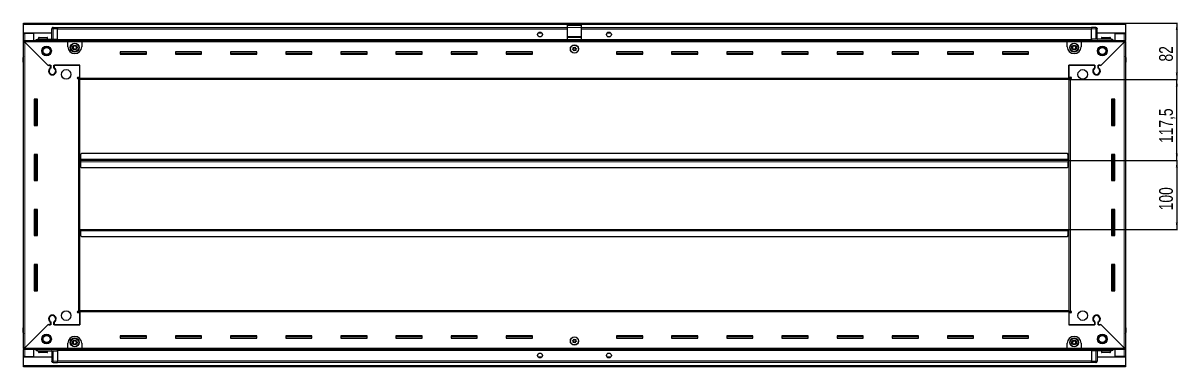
# Model space of a CAD drawing. Header units: millimetres. Extents: x 1132 to 6283, y -242 to 1882.
# Drawn here: x 4607 to 6283, y 1198 to 1697 of the extents above; entities that cross this region are included whole.
import ezdxf

# ---------------------------------------------------------------- set-up
doc = ezdxf.new("R2010")
doc.units = ezdxf.units.MM
doc.layers.add('FORMAT', color=7, linetype='Continuous')
doc.styles.add('SLDTEXTSTYLE0', font='TXT', dxfattribs={"width": 0.75})
doc.dimstyles.new('SLDDIMSTYLE0', dxfattribs={"dimtxt": 20, "dimasz": 10, "dimexe": 0, "dimexo": 0.0625, "dimgap": 5, "dimtad": 2, "dimdec": 1, "dimrnd": 1e-09, "dimzin": 12, "dimdsep": 46, "dimtxsty": 'SLDTEXTSTYLE0', "dimsah": 1, "dimcen": 0.09, "dimadec": 0, "dimazin": 3, "dimtfac": 1, "dimtofl": 0, "dimtmove": 0, "dimatfit": 3, "dimfxl": 0, "dimfrac": 2, "dimtolj": 1, "dimtzin": 12, "dimarcsym": 0})

# ---------------------------------------------------------------- blocks, each defined once
blk = doc.blocks.new('_D_6')
at = {"layer": 'FORMAT'}
for p, q in [((6206.7, 1696.6), (6282.2, 1696.6)), ((6281.2, 1696.6), (6281.2, 1614.6)), ((6124.7, 1614.6), (6282.2, 1614.6))]:
    blk.add_line(p, q, dxfattribs=at)
for points in [[(6281.2, 1696.6), (6279.6, 1686.6), (6282.7, 1686.6)], [(6281.2, 1614.6), (6282.7, 1624.6), (6279.6, 1624.6)]]:
    blk.add_solid(points, dxfattribs=at)
at = {"layer": 'FORMAT', "insert": (6255.4, 1640.8), "char_height": 20, "attachment_point": 1, "rotation": 90, "style": 'SLDTEXTSTYLE0'}
blk.add_mtext('82', dxfattribs=at)
blk = doc.blocks.new('_D_7')
at = {"layer": 'FORMAT'}
for p, q in [((6124.7, 1614.6), (6282.2, 1614.6)), ((6281.2, 1497.1), (6281.2, 1614.6)), ((6123.7, 1497.1), (6282.2, 1497.1))]:
    blk.add_line(p, q, dxfattribs=at)
for points in [[(6281.2, 1614.6), (6279.6, 1604.6), (6282.7, 1604.6)], [(6281.2, 1497.1), (6282.7, 1507.1), (6279.6, 1507.1)]]:
    blk.add_solid(points, dxfattribs=at)
at = {"layer": 'FORMAT', "insert": (6255.4, 1522.6), "char_height": 20, "attachment_point": 1, "rotation": 90, "style": 'SLDTEXTSTYLE0'}
blk.add_mtext('117,5', dxfattribs=at)
blk = doc.blocks.new('_D_8')
at = {"layer": 'FORMAT'}
for p, q in [((6123.7, 1497.1), (6282.2, 1497.1)), ((6281.2, 1497.1), (6281.2, 1397.1)), ((6123.7, 1397.1), (6282.2, 1397.1))]:
    blk.add_line(p, q, dxfattribs=at)
for points in [[(6281.2, 1497.1), (6279.6, 1487.1), (6282.7, 1487.1)], [(6281.2, 1397.1), (6282.7, 1407.1), (6279.6, 1407.1)]]:
    blk.add_solid(points, dxfattribs=at)
at = {"layer": 'FORMAT', "insert": (6255.4, 1424.9), "char_height": 20, "attachment_point": 1, "rotation": 90, "style": 'SLDTEXTSTYLE0'}
blk.add_mtext('100', dxfattribs=at)

msp = doc.modelspace()

# ---------------------------------------------------------------- linework, layer by layer
at = {"color": 7, "linetype": 'Continuous', "lineweight": 25}
for p, q in [((4607.67, 1694.5), (4607.67, 1696.6)), ((4607.67, 1696.6), (6206.67, 1696.6)), ((4607.67, 1682.1), (4607.67, 1694.5)), ((5397.17, 1693.6), (5417.17, 1693.6)), ((5397.17, 1690.34), (5397.17, 1693.6)), ((5417.17, 1690.34), (5417.17, 1693.6)), ((6206.67, 1696.6), (6206.67, 1694.5)), ((6206.67, 1694.5), (6206.67, 1682.1)), ((4648.67, 1682.1), (4607.67, 1682.1)), ((4607.67, 1681.6), (4607.67, 1682.1)), ((4607.67, 1681.6), (4609.77, 1681.6)), ((4607.67, 1671.35), (4607.67, 1681.6)), ((4609.17, 1681.6), (4609.17, 1682.1)), ((4622.67, 1681.6), (4609.77, 1681.6)), ((4622.67, 1671.35), (4622.67, 1681.6)), ((4630.47, 1675.8), (4641.87, 1675.8)), ((4648.67, 1673.1), (4648.67, 1688.1)), ((4649.34, 1689.6), (4649.34, 1689.6)), ((4650.67, 1690.1), (4657.17, 1690.1)), ((4650.67, 1690.1), (4657.17, 1690.1)), ((4657.17, 1690.1), (4657.17, 1690.1)), ((4657.17, 1690.1), (4657.17, 1690.1)), ((4657.17, 1690.1), (4657.17, 1688.1)), ((5397.17, 1689.95), (4657.17, 1689.95)), ((4657.17, 1673.1), (4657.17, 1688.1)), ((5360.04, 1682.1), (5354.29, 1682.1)), ((5397.17, 1677.19), (5397.17, 1690.34)), ((5397.17, 1676.1), (5397.17, 1677.19)), ((5397.17, 1676.1), (5417.17, 1676.1)), ((5397.17, 1672.6), (5397.17, 1676.1)), ((5417.17, 1677.19), (5417.17, 1690.34)), ((6157.17, 1689.95), (5417.17, 1689.95)), ((5417.17, 1676.1), (5417.17, 1677.19)), ((5417.17, 1672.6), (5417.17, 1676.1)), ((5460.04, 1682.1), (5454.29, 1682.1)), ((6157.17, 1690.1), (6157.17, 1690.1)), ((6163.67, 1690.1), (6157.17, 1690.1)), ((6163.67, 1690.1), (6157.17, 1690.1)), ((6157.17, 1690.1), (6157.17, 1688.1)), ((6157.17, 1673.1), (6157.17, 1688.1)), ((6165.67, 1688.1), (6165.67, 1688.1)), ((6165.67, 1673.1), (6165.67, 1688.1)), ((6206.67, 1682.1), (6165.67, 1682.1)), ((6172.47, 1675.8), (6183.87, 1675.8)), ((6191.67, 1671.35), (6191.67, 1681.6)), ((6191.67, 1681.6), (6204.57, 1681.6)), ((6204.57, 1681.6), (6206.67, 1681.6)), ((6205.17, 1681.6), (6205.17, 1682.1)), ((6206.67, 1681.6), (6206.67, 1682.1)), ((6206.67, 1681.6), (6206.67, 1671.35)), ((4607.67, 1669.85), (4607.67, 1671.35)), ((4607.67, 1671.35), (4608.67, 1671.35)), ((4607.67, 1669.35), (4607.67, 1669.85)), ((4607.67, 1669.85), (4608.67, 1669.85)), ((4607.67, 1224.85), (4607.67, 1669.35)), ((4609.17, 1669.35), (4607.67, 1669.35)), ((4608.67, 1669.85), (4608.67, 1671.35)), ((4608.67, 1671.35), (4672.17, 1671.35)), ((4609.27, 1669.25), (4643.17, 1635.35)), ((4643.87, 1634.65), (4609.77, 1668.75)), ((4628.17, 1673.1), (4657.17, 1673.1)), ((4629.67, 1675), (4629.67, 1673.1)), ((4642.67, 1673.1), (4642.67, 1675)), ((4657.09, 1671.35), (4657.17, 1673.07)), ((4657.17, 1673.1), (4657.17, 1672.6)), ((4657.17, 1671.95), (6157.17, 1671.95)), ((4672.17, 1669.25), (4672.17, 1671.35)), ((4672.17, 1671.35), (4692.17, 1671.35)), ((4672.17, 1669.85), (4692.17, 1669.85)), ((4672.17, 1662.35), (4672.17, 1669.25)), ((4692.17, 1671.35), (4692.17, 1669.25)), ((4692.17, 1671.35), (6122.17, 1671.35)), ((4692.17, 1669.25), (4692.17, 1662.35)), ((5397.17, 1672.6), (5417.17, 1672.6)), ((5401.17, 1672.6), (5401.17, 1671.95)), ((5403.67, 1671.95), (5403.67, 1672.6)), ((5410.67, 1671.95), (5410.67, 1672.6)), ((5413.17, 1671.95), (5413.17, 1672.6)), ((6122.17, 1669.25), (6122.17, 1671.35)), ((6122.17, 1671.35), (6142.17, 1671.35)), ((6122.17, 1669.85), (6142.17, 1669.85)), ((6122.17, 1662.35), (6122.17, 1669.25)), ((6142.17, 1671.35), (6205.67, 1671.35)), ((6142.17, 1671.35), (6142.17, 1669.25)), ((6142.17, 1669.25), (6142.17, 1662.35)), ((6157.17, 1673.1), (6157.17, 1672.6)), ((6186.17, 1673.1), (6157.17, 1673.1)), ((6157.17, 1673.07), (6157.24, 1671.35)), ((6204.57, 1668.75), (6170.47, 1634.65)), ((6171.17, 1635.35), (6205.07, 1669.25)), ((6171.67, 1675), (6171.67, 1673.1)), ((6184.67, 1673.1), (6184.67, 1675)), ((6205.17, 1669.35), (6206.67, 1669.35)), ((6205.67, 1669.85), (6205.67, 1671.35)), ((6205.67, 1671.35), (6206.67, 1671.35)), ((6205.67, 1669.85), (6206.67, 1669.85)), ((6206.67, 1669.85), (6206.67, 1671.35)), ((6206.67, 1669.85), (6206.67, 1669.35)), ((6206.67, 1669.35), (6206.67, 1224.85)), ((4607.17, 1646.6), (4607.17, 1640.1)), ((4607.17, 1640.1), (4607.17, 1646.6)), ((4786.17, 1655.1), (4748.17, 1655.1)), ((4748.17, 1655.1), (4748.17, 1651.6)), ((4786.17, 1652.35), (4748.17, 1652.35)), ((4748.17, 1651.6), (4786.17, 1651.6)), ((4786.17, 1651.6), (4786.17, 1655.1)), ((4866.17, 1655.1), (4828.17, 1655.1)), ((4828.17, 1655.1), (4828.17, 1651.6)), ((4866.17, 1652.35), (4828.17, 1652.35)), ((4828.17, 1651.6), (4866.17, 1651.6)), ((4866.17, 1651.6), (4866.17, 1655.1)), ((4946.17, 1655.1), (4908.17, 1655.1)), ((4908.17, 1655.1), (4908.17, 1651.6)), ((4946.17, 1652.35), (4908.17, 1652.35)), ((4908.17, 1651.6), (4946.17, 1651.6)), ((4946.17, 1651.6), (4946.17, 1655.1)), ((5026.17, 1655.1), (4988.17, 1655.1)), ((4988.17, 1655.1), (4988.17, 1651.6)), ((5026.17, 1652.35), (4988.17, 1652.35)), ((4988.17, 1651.6), (5026.17, 1651.6)), ((5026.17, 1651.6), (5026.17, 1655.1)), ((5106.17, 1655.1), (5068.17, 1655.1)), ((5068.17, 1655.1), (5068.17, 1651.6)), ((5106.17, 1652.35), (5068.17, 1652.35)), ((5068.17, 1651.6), (5106.17, 1651.6)), ((5106.17, 1651.6), (5106.17, 1655.1)), ((5186.17, 1655.1), (5148.17, 1655.1)), ((5148.17, 1655.1), (5148.17, 1651.6)), ((5186.17, 1652.35), (5148.17, 1652.35)), ((5148.17, 1651.6), (5186.17, 1651.6)), ((5186.17, 1651.6), (5186.17, 1655.1)), ((5266.17, 1655.1), (5228.17, 1655.1)), ((5228.17, 1655.1), (5228.17, 1651.6)), ((5266.17, 1652.35), (5228.17, 1652.35)), ((5228.17, 1651.6), (5266.17, 1651.6)), ((5266.17, 1651.6), (5266.17, 1655.1)), ((5346.17, 1655.1), (5308.17, 1655.1)), ((5308.17, 1655.1), (5308.17, 1651.6)), ((5346.17, 1652.35), (5308.17, 1652.35)), ((5308.17, 1651.6), (5346.17, 1651.6)), ((5346.17, 1651.6), (5346.17, 1655.1)), ((5506.17, 1655.1), (5468.17, 1655.1)), ((5468.17, 1655.1), (5468.17, 1651.6)), ((5506.17, 1652.35), (5468.17, 1652.35)), ((5468.17, 1651.6), (5506.17, 1651.6)), ((5506.17, 1651.6), (5506.17, 1655.1)), ((5586.17, 1655.1), (5548.17, 1655.1)), ((5548.17, 1655.1), (5548.17, 1651.6)), ((5586.17, 1652.35), (5548.17, 1652.35)), ((5548.17, 1651.6), (5586.17, 1651.6)), ((5586.17, 1651.6), (5586.17, 1655.1)), ((5666.17, 1655.1), (5628.17, 1655.1)), ((5628.17, 1655.1), (5628.17, 1651.6)), ((5666.17, 1652.35), (5628.17, 1652.35)), ((5628.17, 1651.6), (5666.17, 1651.6)), ((5666.17, 1651.6), (5666.17, 1655.1)), ((5746.17, 1655.1), (5708.17, 1655.1)), ((5708.17, 1655.1), (5708.17, 1651.6)), ((5746.17, 1652.35), (5708.17, 1652.35)), ((5708.17, 1651.6), (5746.17, 1651.6)), ((5746.17, 1651.6), (5746.17, 1655.1)), ((5826.17, 1655.1), (5788.17, 1655.1)), ((5788.17, 1655.1), (5788.17, 1651.6)), ((5826.17, 1652.35), (5788.17, 1652.35)), ((5788.17, 1651.6), (5826.17, 1651.6)), ((5826.17, 1651.6), (5826.17, 1655.1)), ((5906.17, 1655.1), (5868.17, 1655.1)), ((5868.17, 1655.1), (5868.17, 1651.6)), ((5906.17, 1652.35), (5868.17, 1652.35)), ((5868.17, 1651.6), (5906.17, 1651.6)), ((5906.17, 1651.6), (5906.17, 1655.1)), ((5986.17, 1655.1), (5948.17, 1655.1)), ((5948.17, 1655.1), (5948.17, 1651.6)), ((5986.17, 1652.35), (5948.17, 1652.35)), ((5948.17, 1651.6), (5986.17, 1651.6)), ((5986.17, 1651.6), (5986.17, 1655.1)), ((6066.17, 1655.1), (6028.17, 1655.1)), ((6028.17, 1655.1), (6028.17, 1651.6)), ((6066.17, 1652.35), (6028.17, 1652.35)), ((6028.17, 1651.6), (6066.17, 1651.6)), ((6066.17, 1651.6), (6066.17, 1655.1)), ((6206.67, 1647.93), (6206.67, 1647.93)), ((6207.17, 1646.6), (6207.17, 1640.1)), ((6207.17, 1640.1), (6207.17, 1646.6)), ((4607.17, 1640.1), (4607.17, 1640.1)), ((4607.67, 1640.1), (4607.17, 1640.1)), ((4607.32, 1640.1), (4607.32, 1254.1)), ((4643.17, 1635.35), (4647.37, 1635.35)), ((4644.57, 1635.35), (4643.87, 1634.65)), ((4646.67, 1635.35), (4644.57, 1635.35)), ((4646.67, 1635.35), (4646.67, 1631.46)), ((4647.37, 1635.35), (4647.37, 1631.07)), ((4651.97, 1635.35), (4689.67, 1635.35)), ((4651.97, 1631.07), (4651.97, 1635.35)), ((4652.67, 1631.46), (4652.67, 1635.35)), ((4689.67, 1635.35), (4652.67, 1635.35)), ((4689.67, 1616.7), (4689.67, 1635.35)), ((4689.67, 1618.1), (4689.67, 1635.35)), ((6124.67, 1635.35), (6162.37, 1635.35)), ((6124.67, 1616.7), (6124.67, 1635.35)), ((6124.67, 1635.35), (6124.67, 1618.1)), ((6161.67, 1635.35), (6124.67, 1635.35)), ((6161.67, 1635.35), (6161.67, 1631.46)), ((6162.37, 1635.35), (6162.37, 1631.07)), ((6166.97, 1635.35), (6171.17, 1635.35)), ((6166.97, 1631.07), (6166.97, 1635.35)), ((6169.77, 1635.35), (6167.67, 1635.35)), ((6167.67, 1631.46), (6167.67, 1635.35)), ((6170.47, 1634.65), (6169.77, 1635.35)), ((6206.67, 1640.1), (6207.17, 1640.1)), ((6207.02, 1254.1), (6207.02, 1640.1)), ((6207.17, 1640.1), (6207.17, 1640.1)), ((6207.17, 1640.1), (6207.17, 1640.1)), ((4647.67, 1622.49), (4647.67, 1621.73)), ((4686.82, 1618.1), (4689.67, 1618.1)), ((4687.57, 1616.1), (4686.82, 1616.1)), ((4687.57, 1616.1), (4689.67, 1616.1)), ((4689.67, 1617.1), (4687.67, 1617.1)), ((4687.67, 1617.1), (4687.67, 1616.1)), ((4689.67, 1614.6), (4689.67, 1616.7)), ((6124.67, 1614.6), (4689.67, 1614.6)), ((4689.67, 1279.6), (4689.67, 1614.6)), ((6124.67, 1618.1), (6127.52, 1618.1)), ((6126.67, 1617.1), (6124.67, 1617.1)), ((6124.67, 1616.7), (6124.67, 1614.6)), ((6124.67, 1616.1), (6126.77, 1616.1)), ((6124.67, 1614.6), (6124.67, 1279.6)), ((6126.67, 1616.1), (6126.67, 1617.1)), ((6127.52, 1616.1), (6126.77, 1616.1)), ((6166.67, 1622.49), (6166.67, 1621.73)), ((4628.17, 1586.1), (4623.17, 1586.1)), ((4623.17, 1586.1), (4623.17, 1548.1)), ((4625.32, 1548.1), (4625.32, 1586.1)), ((4627.11, 1548.1), (4627.11, 1586.1)), ((4627.14, 1548.1), (4627.14, 1586.1)), ((4628.17, 1548.1), (4628.17, 1586.1)), ((6186.17, 1586.1), (6186.17, 1548.1)), ((6191.17, 1586.1), (6186.17, 1586.1)), ((6187.19, 1586.1), (6187.19, 1548.1)), ((6187.23, 1586.1), (6187.23, 1548.1)), ((6189.02, 1586.1), (6189.02, 1548.1)), ((6191.17, 1548.1), (6191.17, 1586.1)), ((4623.17, 1548.1), (4628.17, 1548.1)), ((6186.17, 1548.1), (6191.17, 1548.1)), ((4628.17, 1506.1), (4623.17, 1506.1)), ((4623.17, 1506.1), (4623.17, 1468.1)), ((4625.32, 1468.1), (4625.32, 1506.1)), ((4627.11, 1468.1), (4627.11, 1506.1)), ((4627.14, 1468.1), (4627.14, 1506.1)), ((4628.17, 1468.1), (4628.17, 1506.1)), ((4690.42, 1497.1), (4689.67, 1497.1)), ((4690.67, 1499.95), (4690.42, 1499.95)), ((4690.42, 1499.95), (4690.42, 1497.1)), ((4690.42, 1497.1), (4690.42, 1494.25)), ((4690.42, 1494.25), (4690.67, 1494.25)), ((4691.67, 1507.1), (4690.67, 1506.1)), ((4690.67, 1506.1), (4690.67, 1499.2)), ((4690.67, 1497.1), (4690.67, 1499.2)), ((4690.67, 1495), (4690.67, 1497.1)), ((6123.67, 1497.1), (4690.67, 1497.1)), ((4690.67, 1495), (4690.67, 1488.1)), ((6122.67, 1507.1), (4691.67, 1507.1)), ((6123.67, 1506.1), (6122.67, 1507.1)), ((6123.67, 1499.2), (6123.67, 1506.1)), ((6123.92, 1499.95), (6123.67, 1499.95)), ((6123.67, 1499.2), (6123.67, 1497.1)), ((6123.67, 1497.1), (6123.67, 1495)), ((6123.67, 1488.1), (6123.67, 1495)), ((6123.67, 1494.25), (6123.92, 1494.25)), ((6123.92, 1497.1), (6123.92, 1499.95)), ((6123.92, 1494.25), (6123.92, 1497.1)), ((6124.67, 1497.1), (6123.92, 1497.1)), ((6186.17, 1506.1), (6186.17, 1468.1)), ((6191.17, 1506.1), (6186.17, 1506.1)), ((6187.19, 1506.1), (6187.19, 1468.1)), ((6187.23, 1506.1), (6187.23, 1468.1)), ((6189.02, 1506.1), (6189.02, 1468.1)), ((6191.17, 1468.1), (6191.17, 1506.1)), ((4690.67, 1488.1), (4691.67, 1487.1)), ((4691.67, 1487.1), (6122.67, 1487.1)), ((6122.67, 1487.1), (6123.67, 1488.1)), ((4623.17, 1468.1), (4628.17, 1468.1)), ((6186.17, 1468.1), (6191.17, 1468.1)), ((4628.17, 1426.1), (4623.17, 1426.1)), ((4623.17, 1426.1), (4623.17, 1388.1)), ((4625.32, 1388.1), (4625.32, 1426.1)), ((4627.11, 1388.1), (4627.11, 1426.1)), ((4627.14, 1388.1), (4627.14, 1426.1)), ((4628.17, 1388.1), (4628.17, 1426.1)), ((6186.17, 1426.1), (6186.17, 1388.1)), ((6191.17, 1426.1), (6186.17, 1426.1)), ((6187.19, 1426.1), (6187.19, 1388.1)), ((6187.23, 1426.1), (6187.23, 1388.1)), ((6189.02, 1426.1), (6189.02, 1388.1)), ((6191.17, 1388.1), (6191.17, 1426.1)), ((4689.67, 1397.1), (4690.42, 1397.1)), ((4690.42, 1397.1), (4690.42, 1394.25)), ((4690.42, 1394.25), (4690.67, 1394.25)), ((4690.67, 1397.1), (6123.67, 1397.1)), ((4690.67, 1395), (4690.67, 1397.1)), ((4690.67, 1395), (4690.67, 1388.1)), ((6123.67, 1397.1), (6123.67, 1395)), ((6123.67, 1388.1), (6123.67, 1395)), ((6123.67, 1394.25), (6123.92, 1394.25)), ((6123.92, 1394.25), (6123.92, 1397.1)), ((6123.92, 1397.1), (6124.67, 1397.1)), ((4623.17, 1388.1), (4628.17, 1388.1)), ((4690.67, 1388.1), (4691.67, 1387.1)), ((4691.67, 1387.1), (6122.67, 1387.1)), ((6122.67, 1387.1), (6123.67, 1388.1)), ((6186.17, 1388.1), (6191.17, 1388.1)), ((4628.17, 1346.1), (4623.17, 1346.1)), ((4623.17, 1346.1), (4623.17, 1308.1)), ((4625.32, 1308.1), (4625.32, 1346.1)), ((4627.11, 1308.1), (4627.11, 1346.1)), ((4627.14, 1308.1), (4627.14, 1346.1)), ((4628.17, 1308.1), (4628.17, 1346.1)), ((6186.17, 1346.1), (6186.17, 1308.1)), ((6191.17, 1346.1), (6186.17, 1346.1)), ((6187.19, 1346.1), (6187.19, 1308.1)), ((6187.23, 1346.1), (6187.23, 1308.1)), ((6189.02, 1346.1), (6189.02, 1308.1)), ((6191.17, 1308.1), (6191.17, 1346.1)), ((4623.17, 1308.1), (4628.17, 1308.1)), ((6186.17, 1308.1), (6191.17, 1308.1)), ((4686.82, 1278.1), (4687.57, 1278.1)), ((4689.67, 1276.1), (4686.82, 1276.1)), ((4689.67, 1278.1), (4687.57, 1278.1)), ((4687.67, 1278.1), (4687.67, 1277.1)), ((4687.67, 1277.1), (4689.67, 1277.1)), ((4689.67, 1279.6), (6124.67, 1279.6)), ((4689.67, 1277.5), (4689.67, 1279.6)), ((4689.67, 1277.5), (4689.67, 1258.85)), ((4689.67, 1258.85), (4689.67, 1276.1)), ((6124.67, 1279.6), (6124.67, 1277.5)), ((6126.77, 1278.1), (6124.67, 1278.1)), ((6124.67, 1277.5), (6124.67, 1258.85)), ((6124.67, 1277.1), (6126.67, 1277.1)), ((6124.67, 1276.1), (6124.67, 1258.85)), ((6127.52, 1276.1), (6124.67, 1276.1)), ((6126.67, 1277.1), (6126.67, 1278.1)), ((6126.77, 1278.1), (6127.52, 1278.1)), ((4643.17, 1258.85), (4609.27, 1224.95)), ((4609.77, 1225.45), (4643.87, 1259.55)), ((4647.37, 1258.85), (4643.17, 1258.85)), ((4643.87, 1259.55), (4644.57, 1258.85)), ((4644.57, 1258.85), (4646.67, 1258.85)), ((4646.67, 1262.74), (4646.67, 1258.85)), ((4647.37, 1263.14), (4647.37, 1258.85)), ((4647.67, 1272.48), (4647.67, 1271.72)), ((4651.97, 1258.85), (4651.97, 1263.14)), ((4689.67, 1258.85), (4651.97, 1258.85)), ((4652.67, 1258.85), (4652.67, 1262.74)), ((4652.67, 1258.85), (4689.67, 1258.85)), ((6162.37, 1258.85), (6124.67, 1258.85)), ((6124.67, 1258.85), (6161.67, 1258.85)), ((6161.67, 1262.74), (6161.67, 1258.85)), ((6162.37, 1263.14), (6162.37, 1258.85)), ((6166.67, 1272.48), (6166.67, 1271.72)), ((6166.97, 1258.85), (6166.97, 1263.14)), ((6171.17, 1258.85), (6166.97, 1258.85)), ((6167.67, 1258.85), (6167.67, 1262.74)), ((6167.67, 1258.85), (6169.77, 1258.85)), ((6169.77, 1258.85), (6170.47, 1259.55)), ((6170.47, 1259.55), (6204.57, 1225.45)), ((6205.07, 1224.95), (6171.17, 1258.85)), ((4607.17, 1247.6), (4607.17, 1254.1)), ((4607.17, 1254.1), (4607.17, 1254.1)), ((4607.17, 1254.1), (4607.17, 1254.1)), ((4607.17, 1254.1), (4607.17, 1247.6)), ((4607.67, 1254.1), (4607.17, 1254.1)), ((4607.67, 1246.28), (4607.67, 1246.28)), ((4786.17, 1242.6), (4748.17, 1242.6)), ((4748.17, 1242.6), (4748.17, 1239.1)), ((4748.17, 1241.85), (4786.17, 1241.85)), ((4786.17, 1239.1), (4786.17, 1242.6)), ((4866.17, 1242.6), (4828.17, 1242.6)), ((4828.17, 1242.6), (4828.17, 1239.1)), ((4828.17, 1241.85), (4866.17, 1241.85)), ((4866.17, 1239.1), (4866.17, 1242.6)), ((4946.17, 1242.6), (4908.17, 1242.6)), ((4908.17, 1242.6), (4908.17, 1239.1)), ((4908.17, 1241.85), (4946.17, 1241.85)), ((4946.17, 1239.1), (4946.17, 1242.6)), ((5026.17, 1242.6), (4988.17, 1242.6)), ((4988.17, 1242.6), (4988.17, 1239.1)), ((4988.17, 1241.85), (5026.17, 1241.85)), ((5026.17, 1239.1), (5026.17, 1242.6)), ((5106.17, 1242.6), (5068.17, 1242.6)), ((5068.17, 1242.6), (5068.17, 1239.1)), ((5068.17, 1241.85), (5106.17, 1241.85)), ((5106.17, 1239.1), (5106.17, 1242.6)), ((5186.17, 1242.6), (5148.17, 1242.6)), ((5148.17, 1242.6), (5148.17, 1239.1)), ((5148.17, 1241.85), (5186.17, 1241.85)), ((5186.17, 1239.1), (5186.17, 1242.6)), ((5266.17, 1242.6), (5228.17, 1242.6)), ((5228.17, 1242.6), (5228.17, 1239.1)), ((5228.17, 1241.85), (5266.17, 1241.85)), ((5266.17, 1239.1), (5266.17, 1242.6)), ((5346.17, 1242.6), (5308.17, 1242.6)), ((5308.17, 1242.6), (5308.17, 1239.1)), ((5308.17, 1241.85), (5346.17, 1241.85)), ((5346.17, 1239.1), (5346.17, 1242.6)), ((5506.17, 1242.6), (5468.17, 1242.6)), ((5468.17, 1242.6), (5468.17, 1239.1)), ((5468.17, 1241.85), (5506.17, 1241.85)), ((5506.17, 1239.1), (5506.17, 1242.6)), ((5586.17, 1242.6), (5548.17, 1242.6)), ((5548.17, 1242.6), (5548.17, 1239.1)), ((5548.17, 1241.85), (5586.17, 1241.85)), ((5586.17, 1239.1), (5586.17, 1242.6)), ((5666.17, 1242.6), (5628.17, 1242.6)), ((5628.17, 1242.6), (5628.17, 1239.1)), ((5628.17, 1241.85), (5666.17, 1241.85)), ((5666.17, 1239.1), (5666.17, 1242.6)), ((5746.17, 1242.6), (5708.17, 1242.6)), ((5708.17, 1242.6), (5708.17, 1239.1)), ((5708.17, 1241.85), (5746.17, 1241.85)), ((5746.17, 1239.1), (5746.17, 1242.6)), ((5826.17, 1242.6), (5788.17, 1242.6)), ((5788.17, 1242.6), (5788.17, 1239.1)), ((5788.17, 1241.85), (5826.17, 1241.85)), ((5826.17, 1239.1), (5826.17, 1242.6)), ((5906.17, 1242.6), (5868.17, 1242.6)), ((5868.17, 1242.6), (5868.17, 1239.1)), ((5868.17, 1241.85), (5906.17, 1241.85)), ((5906.17, 1239.1), (5906.17, 1242.6)), ((5986.17, 1242.6), (5948.17, 1242.6)), ((5948.17, 1242.6), (5948.17, 1239.1)), ((5948.17, 1241.85), (5986.17, 1241.85)), ((5986.17, 1239.1), (5986.17, 1242.6)), ((6066.17, 1242.6), (6028.17, 1242.6)), ((6028.17, 1242.6), (6028.17, 1239.1)), ((6028.17, 1241.85), (6066.17, 1241.85)), ((6066.17, 1239.1), (6066.17, 1242.6)), ((6206.67, 1254.1), (6207.17, 1254.1)), ((6207.17, 1254.1), (6207.17, 1254.1)), ((6207.17, 1247.6), (6207.17, 1254.1)), ((6207.17, 1254.1), (6207.17, 1247.6)), ((4607.67, 1224.35), (4607.67, 1224.85)), ((4609.17, 1224.85), (4607.67, 1224.85)), ((4607.67, 1224.35), (4607.67, 1222.85)), ((4608.67, 1224.35), (4607.67, 1224.35)), ((4608.67, 1224.35), (4608.67, 1222.85)), ((4672.17, 1224.95), (4672.17, 1231.85)), ((4672.17, 1222.85), (4672.17, 1224.95)), ((4692.17, 1224.35), (4672.17, 1224.35)), ((4692.17, 1231.85), (4692.17, 1224.95)), ((4692.17, 1224.95), (4692.17, 1222.85)), ((4748.17, 1239.1), (4786.17, 1239.1)), ((4828.17, 1239.1), (4866.17, 1239.1)), ((4908.17, 1239.1), (4946.17, 1239.1)), ((4988.17, 1239.1), (5026.17, 1239.1)), ((5068.17, 1239.1), (5106.17, 1239.1)), ((5148.17, 1239.1), (5186.17, 1239.1)), ((5228.17, 1239.1), (5266.17, 1239.1)), ((5308.17, 1239.1), (5346.17, 1239.1)), ((5468.17, 1239.1), (5506.17, 1239.1)), ((5548.17, 1239.1), (5586.17, 1239.1)), ((5628.17, 1239.1), (5666.17, 1239.1)), ((5708.17, 1239.1), (5746.17, 1239.1)), ((5788.17, 1239.1), (5826.17, 1239.1)), ((5868.17, 1239.1), (5906.17, 1239.1)), ((5948.17, 1239.1), (5986.17, 1239.1)), ((6028.17, 1239.1), (6066.17, 1239.1)), ((6122.17, 1224.95), (6122.17, 1231.85)), ((6122.17, 1222.85), (6122.17, 1224.95)), ((6142.17, 1224.35), (6122.17, 1224.35)), ((6142.17, 1231.85), (6142.17, 1224.95)), ((6142.17, 1224.95), (6142.17, 1222.85)), ((6205.17, 1224.85), (6206.67, 1224.85)), ((6205.67, 1224.35), (6205.67, 1222.85)), ((6206.67, 1224.35), (6205.67, 1224.35)), ((6206.67, 1224.85), (6206.67, 1224.35)), ((6206.67, 1224.35), (6206.67, 1222.85)), ((4607.67, 1212.6), (4607.67, 1222.85)), ((4608.67, 1222.85), (4607.67, 1222.85)), ((4609.77, 1212.6), (4607.67, 1212.6)), ((4607.67, 1212.1), (4607.67, 1212.6)), ((4607.67, 1199.7), (4607.67, 1212.1)), ((4607.67, 1212.1), (4648.67, 1212.1)), ((4672.17, 1222.85), (4608.67, 1222.85)), ((4609.17, 1212.1), (4609.17, 1212.6)), ((4609.77, 1212.6), (4622.67, 1212.6)), ((4622.67, 1212.6), (4622.67, 1222.85)), ((4628.17, 1221.1), (4657.17, 1221.1)), ((4629.67, 1221.1), (4629.67, 1219.2)), ((4634.24, 1218.4), (4630.47, 1218.4)), ((4641.87, 1218.4), (4634.24, 1218.4)), ((4642.67, 1219.2), (4642.67, 1221.1)), ((4648.67, 1221.1), (4648.67, 1206.1)), ((4657.17, 1221.14), (4657.09, 1222.85)), ((6157.17, 1222.25), (4657.17, 1222.25)), ((4657.17, 1221.1), (4657.17, 1221.6)), ((4657.17, 1221.1), (4657.17, 1206.1)), ((4692.17, 1222.85), (4672.17, 1222.85)), ((6122.17, 1222.85), (4692.17, 1222.85)), ((5354.29, 1212.1), (5360.04, 1212.1)), ((5454.29, 1212.1), (5460.04, 1212.1)), ((6142.17, 1222.85), (6122.17, 1222.85)), ((6205.67, 1222.85), (6142.17, 1222.85)), ((6157.24, 1222.85), (6157.17, 1221.14)), ((6157.17, 1221.1), (6157.17, 1221.6)), ((6186.17, 1221.1), (6157.17, 1221.1)), ((6157.17, 1221.1), (6157.17, 1206.1)), ((6165.67, 1221.1), (6165.67, 1206.1)), ((6165.67, 1212.1), (6206.67, 1212.1)), ((6171.67, 1221.1), (6171.67, 1219.2)), ((6179.46, 1218.4), (6172.47, 1218.4)), ((6183.87, 1218.4), (6179.46, 1218.4)), ((6184.67, 1219.2), (6184.67, 1221.1)), ((6191.67, 1212.6), (6191.67, 1222.85)), ((6204.57, 1212.6), (6191.67, 1212.6)), ((6206.67, 1212.6), (6204.57, 1212.6)), ((6205.17, 1212.1), (6205.17, 1212.6)), ((6206.67, 1222.85), (6205.67, 1222.85)), ((6206.67, 1222.85), (6206.67, 1212.6)), ((6206.67, 1212.1), (6206.67, 1212.6)), ((6206.67, 1212.1), (6206.67, 1199.7)), ((4607.67, 1197.6), (4607.67, 1199.7)), ((6206.67, 1197.6), (4607.67, 1197.6)), ((4648.67, 1206.1), (4648.67, 1206.1)), ((4650.67, 1204.1), (4657.17, 1204.1)), ((4650.67, 1204.1), (4657.17, 1204.1)), ((4657.17, 1204.1), (4657.17, 1206.1)), ((4657.17, 1204.25), (6157.17, 1204.25)), ((4657.17, 1204.1), (4657.17, 1204.1)), ((6157.17, 1204.1), (6157.17, 1206.1)), ((6163.67, 1204.1), (6157.17, 1204.1)), ((6157.17, 1204.1), (6157.17, 1204.1)), ((6157.17, 1204.1), (6157.17, 1204.1)), ((6163.67, 1204.1), (6157.17, 1204.1)), ((6164.99, 1204.6), (6164.99, 1204.6)), ((6206.67, 1199.7), (6206.67, 1197.6))]:
    msp.add_line(p, q, dxfattribs=at)
at = {"color": 8, "linetype": 'Continuous', "lineweight": 18}
for p, q in [((6206.67, 1694.5), (4607.67, 1694.5)), ((4609.77, 1681.6), (4609.77, 1682.1)), ((4609.77, 1671.35), (4609.77, 1681.6)), ((4648.67, 1688.1), (4650.67, 1688.1)), ((4650.67, 1690.1), (4650.67, 1688.1)), ((4650.67, 1688.1), (4650.67, 1673.1)), ((4657.17, 1688.1), (4650.67, 1688.1)), ((5397.17, 1687.95), (4657.17, 1687.95)), ((5397.17, 1690.34), (5417.17, 1690.34)), ((5397.17, 1677.19), (5417.17, 1677.19)), ((6157.17, 1687.95), (5417.17, 1687.95)), ((6157.17, 1688.1), (6163.67, 1688.1)), ((6163.67, 1690.1), (6163.67, 1688.1)), ((6165.67, 1688.1), (6163.67, 1688.1)), ((6163.67, 1688.1), (6163.67, 1673.1)), ((6204.57, 1682.1), (6204.57, 1681.6)), ((6204.57, 1681.6), (6204.57, 1671.35)), ((4672.17, 1669.25), (4609.27, 1669.25)), ((4609.77, 1668.75), (4609.77, 1225.45)), ((4629.67, 1675), (4642.67, 1675)), ((5397.17, 1672.6), (4657.17, 1672.6)), ((6157.17, 1671.37), (4657.17, 1671.37)), ((4672.17, 1669.25), (4692.17, 1669.25)), ((6122.17, 1669.25), (4692.17, 1669.25)), ((5403.17, 1671.95), (5403.17, 1672.6)), ((5411.17, 1671.95), (5411.17, 1672.6)), ((6157.17, 1672.6), (5417.17, 1672.6)), ((6122.17, 1669.25), (6142.17, 1669.25)), ((6205.07, 1669.25), (6142.17, 1669.25)), ((6171.67, 1675), (6184.67, 1675)), ((6204.57, 1225.45), (6204.57, 1668.75)), ((4607.67, 1646.6), (4607.17, 1646.6)), ((6206.67, 1646.6), (6207.17, 1646.6)), ((4687.57, 1278.1), (4687.57, 1616.1)), ((4689.67, 1616.7), (6124.67, 1616.7)), ((6126.77, 1616.1), (6126.77, 1278.1)), ((4624.67, 1586.1), (4624.67, 1548.1)), ((4625.9, 1586.1), (4625.9, 1548.1)), ((6188.43, 1548.1), (6188.43, 1586.1)), ((6189.67, 1548.1), (6189.67, 1586.1)), ((4624.67, 1506.1), (4624.67, 1468.1)), ((4625.9, 1506.1), (4625.9, 1468.1)), ((6123.67, 1499.2), (4690.67, 1499.2)), ((4690.67, 1495), (6123.67, 1495)), ((6188.43, 1468.1), (6188.43, 1506.1)), ((6189.67, 1468.1), (6189.67, 1506.1)), ((4624.67, 1426.1), (4624.67, 1388.1)), ((4625.9, 1426.1), (4625.9, 1388.1)), ((6188.43, 1388.1), (6188.43, 1426.1)), ((6189.67, 1388.1), (6189.67, 1426.1)), ((4690.67, 1395), (6123.67, 1395)), ((4624.67, 1346.1), (4624.67, 1308.1)), ((4625.9, 1346.1), (4625.9, 1308.1)), ((6188.43, 1308.1), (6188.43, 1346.1)), ((6189.67, 1308.1), (6189.67, 1346.1)), ((6124.67, 1277.5), (4689.67, 1277.5)), ((4607.67, 1247.6), (4607.17, 1247.6)), ((6206.67, 1247.6), (6207.17, 1247.6)), ((4609.27, 1224.95), (4672.17, 1224.95)), ((4692.17, 1224.95), (4672.17, 1224.95)), ((4692.17, 1224.95), (6122.17, 1224.95)), ((6142.17, 1224.95), (6122.17, 1224.95)), ((6142.17, 1224.95), (6205.07, 1224.95)), ((4609.77, 1212.6), (4609.77, 1222.85)), ((4609.77, 1212.1), (4609.77, 1212.6)), ((4633.97, 1219.2), (4629.67, 1219.2)), ((4642.67, 1219.2), (4633.97, 1219.2)), ((4650.67, 1206.1), (4650.67, 1221.1)), ((4657.17, 1222.84), (6157.17, 1222.84)), ((4657.17, 1221.6), (6157.17, 1221.6)), ((6163.67, 1206.1), (6163.67, 1221.1)), ((6179.64, 1219.2), (6171.67, 1219.2)), ((6184.67, 1219.2), (6179.64, 1219.2)), ((6204.57, 1222.85), (6204.57, 1212.6)), ((6204.57, 1212.6), (6204.57, 1212.1)), ((6206.67, 1199.7), (4607.67, 1199.7)), ((4648.67, 1206.1), (4650.67, 1206.1)), ((4650.67, 1204.1), (4650.67, 1206.1)), ((4657.17, 1206.1), (4650.67, 1206.1)), ((4657.17, 1206.25), (6157.17, 1206.25)), ((6157.17, 1206.1), (6163.67, 1206.1)), ((6165.67, 1206.1), (6163.67, 1206.1)), ((6163.67, 1204.1), (6163.67, 1206.1))]:
    msp.add_line(p, q, dxfattribs=at)
at = {"color": 7, "linetype": 'Continuous', "lineweight": 25, "flags": 128}
for points in [[(6165.52, 1688.86), (6165.63, 1688.49), (6165.67, 1688.1)], [(4648.81, 1205.35), (4648.71, 1205.71), (4648.67, 1206.1)]]:
    msp.add_lwpolyline(points, dxfattribs=at)
at = {"color": 7, "linetype": 'Continuous', "lineweight": 25}
for centre, radius in [((5357.17, 1680.1), 3.5), ((5457.17, 1680.1), 3.5), ((4641.17, 1656.1), 7), ((4641.17, 1656.1), 6.02), ((4641.17, 1656.1), 5.1), ((4682.17, 1661.1), 6.5), ((4682.17, 1661.1), 3.46), ((5407.17, 1659.1), 6), ((5407.17, 1658.95), 5.79), ((5407.17, 1658.95), 1.85), ((6132.17, 1661.1), 6.5), ((6132.17, 1661.1), 3.46), ((6173.17, 1656.1), 7), ((6173.17, 1656.1), 6.03), ((6173.17, 1656.1), 5.1), ((4669.67, 1622.1), 7), ((6144.67, 1622.1), 7), ((4669.67, 1272.1), 7), ((6144.67, 1272.1), 7), ((4641.17, 1238.1), 7), ((4641.17, 1238.1), 6.03), ((4641.17, 1238.1), 5.1), ((5407.17, 1235.1), 6), ((5407.17, 1235.25), 5.79), ((6173.17, 1238.1), 7), ((6173.17, 1238.1), 6.03), ((6173.17, 1238.1), 5.1), ((4682.17, 1233.1), 6.5), ((4682.17, 1233.1), 3.46), ((5407.17, 1235.25), 1.85), ((6132.17, 1233.1), 6.5), ((6132.17, 1233.1), 3.46), ((5357.17, 1214.1), 3.5), ((5457.17, 1214.1), 3.5)]:
    msp.add_circle(centre, radius, dxfattribs=at)
at = {"color": 8, "linetype": 'Continuous', "lineweight": 18}
for centre in [(4682.17, 1661.1), (6132.17, 1661.1), (4682.17, 1233.1), (6132.17, 1233.1)]:
    msp.add_circle(centre, 5.7, dxfattribs=at)
at = {"color": 7, "linetype": 'Continuous', "lineweight": 25}
for centre, radius, start, end in [((4630.47, 1675), 0.8, 90, 180), ((4641.87, 1675), 0.8, 0, 90), ((4650.67, 1688.1), 2, 90, 180), ((4650.67, 1688.1), 2, 123.94202, 131.40962), ((4650.67, 1688.1), 2, 90, 108.58003), ((6163.67, 1688.1), 2, 0, 90), ((6172.47, 1675), 0.8, 90, 180), ((6183.87, 1675), 0.8, 0, 90), ((4648.47, 1673.3), 0.2, 270, 0), ((4682.17, 1662.35), 10, 180, 270), ((4682.17, 1661.1), 2.5, 134.01559, 194.01559), ((4682.17, 1661.1), 2.5, 194.01559, 254.01559), ((4682.17, 1661.1), 2.5, 74.01559, 134.01559), ((4682.17, 1661.1), 2.5, 254.01559, 314.01559), ((4682.17, 1662.35), 10, 270, 0), ((4682.17, 1661.1), 2.5, 14.01559, 74.01559), ((4682.17, 1661.1), 2.5, 314.01559, 14.01559), ((6132.17, 1662.35), 10, 180, 270), ((6132.17, 1661.1), 2.5, 160.11158, 220.11158), ((6132.17, 1661.1), 2.5, 100.11158, 160.11158), ((6132.17, 1661.1), 2.5, 220.11158, 280.11158), ((6132.17, 1661.1), 2.5, 40.11158, 100.11158), ((6132.17, 1662.35), 10, 270, 0), ((6132.17, 1661.1), 2.5, 280.11158, 340.11158), ((6132.17, 1661.1), 2.5, 340.11158, 40.11158), ((6165.87, 1673.3), 0.2, 180, 270), ((4609.17, 1646.6), 2, 138.59038, 180), ((6205.17, 1646.6), 2, 33.94202, 41.40962), ((6205.17, 1646.6), 2, 0, 41.39416), ((6205.17, 1646.6), 2, 0, 18.58003), ((4649.67, 1626.85), 5.5, 123.05573, 56.94427), ((4649.67, 1626.85), 4.8, 118.63099, 61.36901), ((6164.67, 1626.85), 5.5, 123.05573, 56.94427), ((6164.67, 1626.85), 4.8, 118.63099, 61.36901), ((4686.82, 1617.1), 1, 90, 270), ((6127.52, 1617.1), 1, 270, 90), ((4686.82, 1277.1), 1, 90, 270), ((6127.52, 1277.1), 1, 270, 90), ((4649.67, 1267.35), 5.5, 303.05573, 236.94427), ((4649.67, 1267.35), 4.8, 298.63099, 241.36901), ((6164.67, 1267.35), 5.5, 303.05573, 236.94427), ((6164.67, 1267.35), 4.8, 298.63099, 241.36901), ((4609.17, 1247.6), 2, 180, 199.56674), ((4609.17, 1247.6), 2, 180, 221.39416), ((4609.17, 1247.6), 2, 213.78451, 221.40962), ((4682.17, 1231.85), 10, 90, 180), ((4682.17, 1231.85), 10, 0, 90), ((6132.17, 1231.85), 10, 90, 180), ((6132.17, 1231.85), 10, 0, 90), ((6205.17, 1247.6), 2, 318.57492, 360), ((6205.17, 1247.6), 2, 318.59038, 0), ((4682.17, 1233.1), 2.5, 127.47401, 187.47401), ((4682.17, 1233.1), 2.5, 187.47401, 247.47401), ((4682.17, 1233.1), 2.5, 67.47401, 127.47401), ((4682.17, 1233.1), 2.5, 247.47401, 307.47401), ((4682.17, 1233.1), 2.5, 7.47401, 67.47401), ((4682.17, 1233.1), 2.5, 307.47401, 7.47401), ((6132.17, 1233.1), 2.5, 147.04236, 207.04236), ((6132.17, 1233.1), 2.5, 207.04236, 267.04236), ((6132.17, 1233.1), 2.5, 87.04236, 147.04236), ((6132.17, 1233.1), 2.5, 267.04236, 327.04236), ((6132.17, 1233.1), 2.5, 27.04236, 87.04236), ((6132.17, 1233.1), 2.5, 327.04236, 27.04236), ((4630.47, 1219.2), 0.8, 180, 270), ((4641.87, 1219.2), 0.8, 270, 0), ((4648.47, 1220.9), 0.2, 0, 90), ((6165.87, 1220.9), 0.2, 90, 180), ((6172.47, 1219.2), 0.8, 180, 270), ((6183.87, 1219.2), 0.8, 270, 0), ((4650.67, 1206.1), 2, 180, 270), ((6163.67, 1206.1), 2, 270, 0), ((6163.67, 1206.1), 2, 270, 288.58003), ((6163.67, 1206.1), 2, 303.94202, 311.40962), ((6163.67, 1206.1), 2, 311.40962, 360)]:
    msp.add_arc(centre, radius, start, end, dxfattribs=at)
for points, knots in [([(4607.67, 1669.35), (4607.69, 1669.31), (4607.75, 1669.22), (4608.14, 1669.09), (4608.7, 1668.95), (4609.28, 1668.84), (4609.64, 1668.78), (4609.77, 1668.75)], [0, 0, 0, 0, 0.2302553, 0.4485219, 0.6667858, 0.8850496, 1, 1, 1, 1]), ([(4609.27, 1669.25), (4609.22, 1669.51), (4609.13, 1670), (4609, 1670.64), (4608.87, 1671.11), (4608.76, 1671.33), (4608.69, 1671.35), (4608.67, 1671.35)], [0, 0, 0, 0, 0.23025534, 0.4485219, 0.6667858, 0.88504963, 1, 1, 1, 1]), ([(4624.95, 1671.35), (4625.07, 1671.55), (4625.46, 1672.2), (4626.61, 1672.91), (4627.65, 1673.04), (4628.17, 1673.1)], [0, 0, 0, 0, 0.1822499, 0.5911249, 1, 1, 1, 1]), ([(4657.17, 1673.1), (4657.17, 1673.07), (4657.17, 1672.99), (4657.17, 1672.37), (4657.17, 1671.79), (4657.17, 1671.4), (4657.17, 1671.37)], [0, 0, 0, 0, 0.32427882, 0.64855764, 0.97283646, 1, 1, 1, 1]), ([(4679.39, 1661.9), (4679.76, 1662.26), (4680.46, 1662.93), (4681.15, 1663.59), (4681.47, 1663.91)], [0, 0, 0, 0, 0.53468586, 1, 1, 1, 1]), ([(4680.09, 1659.1), (4680.01, 1659.43), (4679.81, 1660.23), (4679.57, 1661.2), (4679.42, 1661.78), (4679.39, 1661.9)], [0, 0, 0, 0, 0.3629006, 0.8668753, 1, 1, 1, 1]), ([(4682.87, 1658.3), (4682.37, 1658.45), (4681.44, 1658.71), (4680.52, 1658.98), (4680.09, 1659.1)], [0, 0, 0, 0, 0.5346859, 1, 1, 1, 1]), ([(4681.47, 1663.91), (4681.96, 1663.76), (4682.89, 1663.5), (4683.81, 1663.23), (4684.24, 1663.11)], [0, 0, 0, 0, 0.53468586, 1, 1, 1, 1]), ([(4684.94, 1660.31), (4684.57, 1659.95), (4683.88, 1659.28), (4683.19, 1658.61), (4682.87, 1658.3)], [0, 0, 0, 0, 0.53468586, 1, 1, 1, 1]), ([(4684.24, 1663.11), (4684.27, 1662.99), (4684.42, 1662.41), (4684.66, 1661.44), (4684.86, 1660.64), (4684.94, 1660.31)], [0, 0, 0, 0, 0.1331247, 0.6370994, 1, 1, 1, 1]), ([(5405.28, 1661.03), (5405.27, 1661.02), (5405.26, 1660.99), (5405.25, 1660.94), (5405.26, 1660.79), (5405.36, 1660.42), (5405.5, 1659.89), (5405.33, 1659.28), (5404.97, 1658.91), (5404.67, 1658.66), (5404.49, 1658.5), (5404.44, 1658.42), (5404.43, 1658.38), (5404.43, 1658.35), (5404.45, 1658.32), (5404.5, 1658.27), (5404.75, 1658.18), (5405.22, 1658.07), (5405.85, 1657.76), (5406.11, 1657.09), (5406.16, 1656.62), (5406.24, 1656.36), (5406.28, 1656.31), (5406.31, 1656.29), (5406.34, 1656.28), (5406.37, 1656.29), (5406.41, 1656.3), (5406.48, 1656.35), (5406.65, 1656.5), (5406.92, 1656.77), (5407.32, 1657.09), (5407.95, 1657.2), (5408.46, 1657.01), (5408.82, 1656.88), (5408.97, 1656.86), (5409.03, 1656.87), (5409.06, 1656.88), (5409.08, 1656.92), (5409.09, 1656.97), (5409.07, 1657.12), (5408.98, 1657.49), (5408.84, 1658.01), (5409.01, 1658.62), (5409.36, 1659), (5409.67, 1659.25), (5409.84, 1659.41), (5409.89, 1659.49), (5409.91, 1659.53), (5409.9, 1659.56), (5409.89, 1659.59), (5409.83, 1659.63), (5409.58, 1659.73), (5409.12, 1659.84), (5408.48, 1660.15), (5408.23, 1660.81), (5408.17, 1661.29), (5408.09, 1661.54), (5408.05, 1661.6), (5408.03, 1661.62), (5408, 1661.63), (5407.96, 1661.62), (5407.92, 1661.6), (5407.85, 1661.56), (5407.68, 1661.41), (5407.41, 1661.14), (5407.01, 1660.82), (5406.39, 1660.71), (5405.88, 1660.89), (5405.51, 1661.03), (5405.36, 1661.05), (5405.31, 1661.04), (5405.29, 1661.03), (5405.28, 1661.03)], [0, 0, 0, 0, 0.0020087, 0.00442, 0.0093647, 0.0255282, 0.0677053, 0.0957862, 0.1246456, 0.1503415, 0.1605194, 0.1633943, 0.1656965, 0.1672448, 0.1688741, 0.1707699, 0.1786058, 0.2119941, 0.2499945, 0.2879948, 0.3213831, 0.329219, 0.3311148, 0.3327441, 0.3342924, 0.3362166, 0.3385353, 0.3413178, 0.349662, 0.3753578, 0.4042173, 0.4322982, 0.4744753, 0.4906388, 0.4966691, 0.49844, 0.5, 0.5020087, 0.50442, 0.5093647, 0.5255282, 0.5677053, 0.5957862, 0.6246456, 0.6503415, 0.6605194, 0.6633943, 0.6656965, 0.6672448, 0.6688741, 0.6707699, 0.6786058, 0.7119941, 0.7499945, 0.7879948, 0.8213831, 0.829219, 0.8311148, 0.8327441, 0.8342924, 0.8362166, 0.8385353, 0.8413178, 0.849662, 0.8753578, 0.9042173, 0.9322982, 0.9744753, 0.9906388, 0.9966691, 0.99844, 1, 1, 1, 1]), ([(6129.33, 1660.6), (6129.37, 1660.72), (6129.57, 1661.28), (6129.91, 1662.21), (6130.19, 1662.99), (6130.31, 1663.31)], [0, 0, 0, 0, 0.13312467, 0.63709944, 1, 1, 1, 1]), ([(6131.19, 1658.39), (6130.85, 1658.78), (6130.23, 1659.52), (6129.61, 1660.26), (6129.33, 1660.6)], [0, 0, 0, 0, 0.5346859, 1, 1, 1, 1]), ([(6130.31, 1663.31), (6130.82, 1663.4), (6131.76, 1663.57), (6132.71, 1663.74), (6133.15, 1663.82)], [0, 0, 0, 0, 0.5346859, 1, 1, 1, 1]), ([(6134.03, 1658.9), (6133.52, 1658.81), (6132.57, 1658.64), (6131.62, 1658.47), (6131.19, 1658.39)], [0, 0, 0, 0, 0.53468586, 1, 1, 1, 1]), ([(6133.15, 1663.82), (6133.48, 1663.42), (6134.1, 1662.69), (6134.72, 1661.95), (6135.01, 1661.61)], [0, 0, 0, 0, 0.53468586, 1, 1, 1, 1]), ([(6135.01, 1661.61), (6134.89, 1661.29), (6134.61, 1660.51), (6134.27, 1659.58), (6134.07, 1659.01), (6134.03, 1658.9)], [0, 0, 0, 0, 0.3629006, 0.8668753, 1, 1, 1, 1]), ([(6157.17, 1673.1), (6157.17, 1673.07), (6157.17, 1672.99), (6157.17, 1672.37), (6157.17, 1671.79), (6157.17, 1671.4), (6157.17, 1671.37)], [0, 0, 0, 0, 0.3242788, 0.6485576, 0.9728365, 1, 1, 1, 1]), ([(6189.38, 1671.35), (6189.26, 1671.55), (6188.88, 1672.2), (6187.72, 1672.91), (6186.69, 1673.04), (6186.17, 1673.1)], [0, 0, 0, 0, 0.18224985, 0.59112493, 1, 1, 1, 1]), ([(6204.57, 1668.75), (6204.82, 1668.8), (6205.31, 1668.89), (6205.96, 1669.02), (6206.42, 1669.15), (6206.64, 1669.27), (6206.66, 1669.33), (6206.67, 1669.35)], [0, 0, 0, 0, 0.2302553, 0.4485219, 0.6667858, 0.8850496, 1, 1, 1, 1]), ([(6205.67, 1671.35), (6205.62, 1671.33), (6205.53, 1671.28), (6205.4, 1670.88), (6205.27, 1670.32), (6205.16, 1669.75), (6205.09, 1669.38), (6205.07, 1669.25)], [0, 0, 0, 0, 0.2302553, 0.4485219, 0.6667858, 0.8850496, 1, 1, 1, 1]), ([(4609.77, 1225.45), (4609.51, 1225.41), (4609.02, 1225.32), (4608.38, 1225.19), (4607.91, 1225.05), (4607.69, 1224.94), (4607.67, 1224.88), (4607.67, 1224.85)], [0, 0, 0, 0, 0.23025534, 0.4485219, 0.6667858, 0.88504963, 1, 1, 1, 1]), ([(4608.67, 1222.85), (4608.71, 1222.88), (4608.8, 1222.93), (4608.94, 1223.33), (4609.07, 1223.88), (4609.18, 1224.46), (4609.24, 1224.83), (4609.27, 1224.95)], [0, 0, 0, 0, 0.2302553, 0.4485219, 0.6667858, 0.8850496, 1, 1, 1, 1]), ([(4679.5, 1234.21), (4679.6, 1234.29), (4680.07, 1234.65), (4680.86, 1235.26), (4681.52, 1235.76), (4681.79, 1235.97)], [0, 0, 0, 0, 0.1331247, 0.6370994, 1, 1, 1, 1]), ([(4679.88, 1231.35), (4679.81, 1231.86), (4679.68, 1232.82), (4679.56, 1233.77), (4679.5, 1234.21)], [0, 0, 0, 0, 0.5346859, 1, 1, 1, 1]), ([(4682.54, 1230.24), (4682.07, 1230.44), (4681.18, 1230.81), (4680.29, 1231.18), (4679.88, 1231.35)], [0, 0, 0, 0, 0.5346859, 1, 1, 1, 1]), ([(4681.79, 1235.97), (4682.27, 1235.77), (4683.16, 1235.4), (4684.05, 1235.03), (4684.46, 1234.86)], [0, 0, 0, 0, 0.53468586, 1, 1, 1, 1]), ([(4684.83, 1232), (4684.56, 1231.79), (4683.91, 1231.29), (4683.12, 1230.68), (4682.64, 1230.32), (4682.54, 1230.24)], [0, 0, 0, 0, 0.3629006, 0.8668753, 1, 1, 1, 1]), ([(4684.46, 1234.86), (4684.53, 1234.35), (4684.65, 1233.39), (4684.78, 1232.44), (4684.83, 1232)], [0, 0, 0, 0, 0.53468586, 1, 1, 1, 1]), ([(5405.28, 1233.18), (5405.29, 1233.18), (5405.32, 1233.16), (5405.37, 1233.16), (5405.52, 1233.18), (5405.88, 1233.32), (5406.39, 1233.5), (5407.01, 1233.39), (5407.41, 1233.07), (5407.69, 1232.79), (5407.87, 1232.63), (5407.95, 1232.59), (5407.99, 1232.58), (5408.03, 1232.59), (5408.05, 1232.61), (5408.09, 1232.66), (5408.17, 1232.92), (5408.23, 1233.39), (5408.48, 1234.06), (5409.12, 1234.37), (5409.58, 1234.48), (5409.83, 1234.57), (5409.89, 1234.62), (5409.9, 1234.65), (5409.91, 1234.68), (5409.9, 1234.71), (5409.88, 1234.75), (5409.83, 1234.82), (5409.66, 1234.97), (5409.36, 1235.21), (5409.01, 1235.58), (5408.84, 1236.19), (5408.98, 1236.72), (5409.08, 1237.1), (5409.09, 1237.25), (5409.07, 1237.3), (5409.05, 1237.33), (5409.02, 1237.35), (5408.96, 1237.35), (5408.82, 1237.33), (5408.45, 1237.19), (5407.95, 1237.01), (5407.32, 1237.12), (5406.92, 1237.44), (5406.64, 1237.72), (5406.46, 1237.88), (5406.38, 1237.92), (5406.34, 1237.93), (5406.31, 1237.92), (5406.28, 1237.9), (5406.24, 1237.84), (5406.16, 1237.59), (5406.11, 1237.11), (5405.85, 1236.45), (5405.22, 1236.14), (5404.75, 1236.03), (5404.5, 1235.93), (5404.45, 1235.89), (5404.43, 1235.86), (5404.43, 1235.83), (5404.44, 1235.79), (5404.46, 1235.76), (5404.51, 1235.69), (5404.67, 1235.54), (5404.97, 1235.3), (5405.33, 1234.92), (5405.5, 1234.31), (5405.36, 1233.79), (5405.26, 1233.41), (5405.25, 1233.26), (5405.26, 1233.21), (5405.28, 1233.19), (5405.28, 1233.18)], [0, 0, 0, 0, 0.0020087, 0.00442, 0.0093647, 0.0255282, 0.0677053, 0.0957862, 0.1246456, 0.1503415, 0.1605194, 0.1633943, 0.1656965, 0.1672448, 0.1688741, 0.1707699, 0.1786058, 0.2119941, 0.2499945, 0.2879948, 0.3213831, 0.329219, 0.3311148, 0.3327441, 0.3342924, 0.3362166, 0.3385353, 0.3413178, 0.349662, 0.3753578, 0.4042173, 0.4322982, 0.4744753, 0.4906388, 0.4966691, 0.49844, 0.5, 0.5020087, 0.50442, 0.5093647, 0.5255282, 0.5677053, 0.5957862, 0.6246456, 0.6503415, 0.6605194, 0.6633943, 0.6656965, 0.6672448, 0.6688741, 0.6707699, 0.6786058, 0.7119941, 0.7499945, 0.7879948, 0.8213831, 0.829219, 0.8311148, 0.8327441, 0.8342924, 0.8362166, 0.8385353, 0.8413178, 0.849662, 0.8753578, 0.9042173, 0.9322982, 0.9744753, 0.9906388, 0.9966691, 0.99844, 1, 1, 1, 1]), ([(6129.28, 1233.25), (6129.56, 1233.69), (6130.09, 1234.5), (6130.61, 1235.3), (6130.85, 1235.68)], [0, 0, 0, 0, 0.5346859, 1, 1, 1, 1]), ([(6130.6, 1230.68), (6130.36, 1231.14), (6129.92, 1232), (6129.49, 1232.86), (6129.28, 1233.25)], [0, 0, 0, 0, 0.53468586, 1, 1, 1, 1]), ([(6133.48, 1230.53), (6133.14, 1230.55), (6132.31, 1230.59), (6131.32, 1230.64), (6130.72, 1230.68), (6130.6, 1230.68)], [0, 0, 0, 0, 0.36290056, 0.86687533, 1, 1, 1, 1]), ([(6130.85, 1235.68), (6130.98, 1235.67), (6131.58, 1235.64), (6132.57, 1235.59), (6133.39, 1235.54), (6133.74, 1235.53)], [0, 0, 0, 0, 0.1331247, 0.6370994, 1, 1, 1, 1]), ([(6135.05, 1232.96), (6134.77, 1232.52), (6134.24, 1231.71), (6133.72, 1230.91), (6133.48, 1230.53)], [0, 0, 0, 0, 0.5346859, 1, 1, 1, 1]), ([(6133.74, 1235.53), (6133.97, 1235.07), (6134.41, 1234.21), (6134.85, 1233.35), (6135.05, 1232.96)], [0, 0, 0, 0, 0.5346859, 1, 1, 1, 1]), ([(6206.67, 1224.85), (6206.64, 1224.9), (6206.59, 1224.99), (6206.2, 1225.12), (6205.64, 1225.25), (6205.06, 1225.37), (6204.69, 1225.43), (6204.57, 1225.45)], [0, 0, 0, 0, 0.2302553, 0.4485219, 0.6667858, 0.8850496, 1, 1, 1, 1]), ([(6205.07, 1224.95), (6205.11, 1224.7), (6205.2, 1224.21), (6205.34, 1223.57), (6205.47, 1223.1), (6205.58, 1222.88), (6205.64, 1222.86), (6205.67, 1222.85)], [0, 0, 0, 0, 0.2302553, 0.4485219, 0.6667858, 0.8850496, 1, 1, 1, 1]), ([(4624.95, 1222.85), (4625.07, 1222.65), (4625.46, 1222.01), (4626.61, 1221.3), (4627.65, 1221.17), (4628.17, 1221.1)], [0, 0, 0, 0, 0.18224985, 0.59112493, 1, 1, 1, 1]), ([(4657.17, 1221.1), (4657.17, 1221.14), (4657.17, 1221.22), (4657.17, 1221.84), (4657.17, 1222.41), (4657.17, 1222.81), (4657.17, 1222.84)], [0, 0, 0, 0, 0.3242788, 0.6485576, 0.9728365, 1, 1, 1, 1]), ([(6157.17, 1221.1), (6157.17, 1221.14), (6157.17, 1221.22), (6157.17, 1221.84), (6157.17, 1222.41), (6157.17, 1222.81), (6157.17, 1222.84)], [0, 0, 0, 0, 0.3242788, 0.6485576, 0.9728365, 1, 1, 1, 1]), ([(6189.38, 1222.85), (6189.26, 1222.65), (6188.88, 1222.01), (6187.72, 1221.3), (6186.69, 1221.17), (6186.17, 1221.1)], [0, 0, 0, 0, 0.1822499, 0.5911249, 1, 1, 1, 1])]:
    msp.add_open_spline(points, degree=3, knots=knots, dxfattribs=at)
for points in [[(4609.27, 1669.25), (4609.22, 1669.33), (4609.12, 1669.49), (4608.97, 1669.69), (4608.82, 1669.83), (4608.72, 1669.85), (4608.67, 1669.85)], [(4609.17, 1669.35), (4609.18, 1669.3), (4609.19, 1669.2), (4609.33, 1669.05), (4609.53, 1668.9), (4609.69, 1668.8), (4609.77, 1668.75)], [(6204.57, 1668.75), (6204.65, 1668.8), (6204.8, 1668.9), (6205, 1669.05), (6205.14, 1669.2), (6205.16, 1669.3), (6205.17, 1669.35)], [(6205.67, 1669.85), (6205.62, 1669.85), (6205.52, 1669.83), (6205.37, 1669.69), (6205.22, 1669.49), (6205.12, 1669.33), (6205.07, 1669.25)], [(4608.67, 1224.35), (4608.72, 1224.36), (4608.82, 1224.38), (4608.97, 1224.52), (4609.12, 1224.72), (4609.22, 1224.88), (4609.27, 1224.95)], [(4609.77, 1225.45), (4609.69, 1225.4), (4609.53, 1225.3), (4609.33, 1225.15), (4609.19, 1225), (4609.18, 1224.9), (4609.17, 1224.85)], [(6205.17, 1224.85), (6205.16, 1224.9), (6205.14, 1225), (6205, 1225.15), (6204.8, 1225.3), (6204.65, 1225.4), (6204.57, 1225.45)], [(6205.07, 1224.95), (6205.12, 1224.88), (6205.22, 1224.72), (6205.37, 1224.52), (6205.52, 1224.38), (6205.62, 1224.36), (6205.67, 1224.35)]]:
    msp.add_open_spline(points, degree=3, dxfattribs=at)
at = {"color": 8, "linetype": 'Continuous', "lineweight": 18}
for points in [[(4628.17, 1673.1), (4628.17, 1673.06), (4628.17, 1672.99), (4628.17, 1672.55), (4628.17, 1672.09), (4628.17, 1671.68), (4628.17, 1671.41), (4628.17, 1671.35)], [(6186.17, 1673.1), (6186.17, 1673.06), (6186.17, 1672.99), (6186.17, 1672.55), (6186.17, 1672.09), (6186.17, 1671.68), (6186.17, 1671.41), (6186.17, 1671.35)], [(4628.17, 1221.1), (4628.17, 1221.15), (4628.17, 1221.22), (4628.17, 1221.66), (4628.17, 1222.11), (4628.17, 1222.53), (4628.17, 1222.8), (4628.17, 1222.85)], [(6186.17, 1221.1), (6186.17, 1221.15), (6186.17, 1221.22), (6186.17, 1221.66), (6186.17, 1222.11), (6186.17, 1222.53), (6186.17, 1222.8), (6186.17, 1222.85)]]:
    msp.add_open_spline(points, degree=3, knots=[0, 0, 0, 0, 0.3597529, 0.5534142, 0.7511852, 0.9489563, 1, 1, 1, 1], dxfattribs=at)

# ---------------------------------------------------------------- dimensions: what is measured, and where the dimension line sits
at = {"layer": 'FORMAT'}
for base, p1, p2, picture, middle in [((6281.17, 1614.6), (6206.67, 1696.6), (6124.67, 1614.6), '_D_6', (6281.17, 1655.6)), ((6281.17, 1614.6), (6123.67, 1497.1), (6124.67, 1614.6), '_D_7', (6281.17, 1555.85)), ((6281.17, 1397.1), (6123.67, 1497.1), (6123.67, 1397.1), '_D_8', (6281.17, 1447.1))]:
    dim = msp.add_linear_dim(base=base, p1=p1, p2=p2, angle=90, dimstyle='SLDDIMSTYLE0', dxfattribs=at)
    dim.commit()
    dim.dimension.update_dxf_attribs({"geometry": picture, "text_midpoint": middle, "dimtype": 160})

doc.saveas('drawing.dxf')
